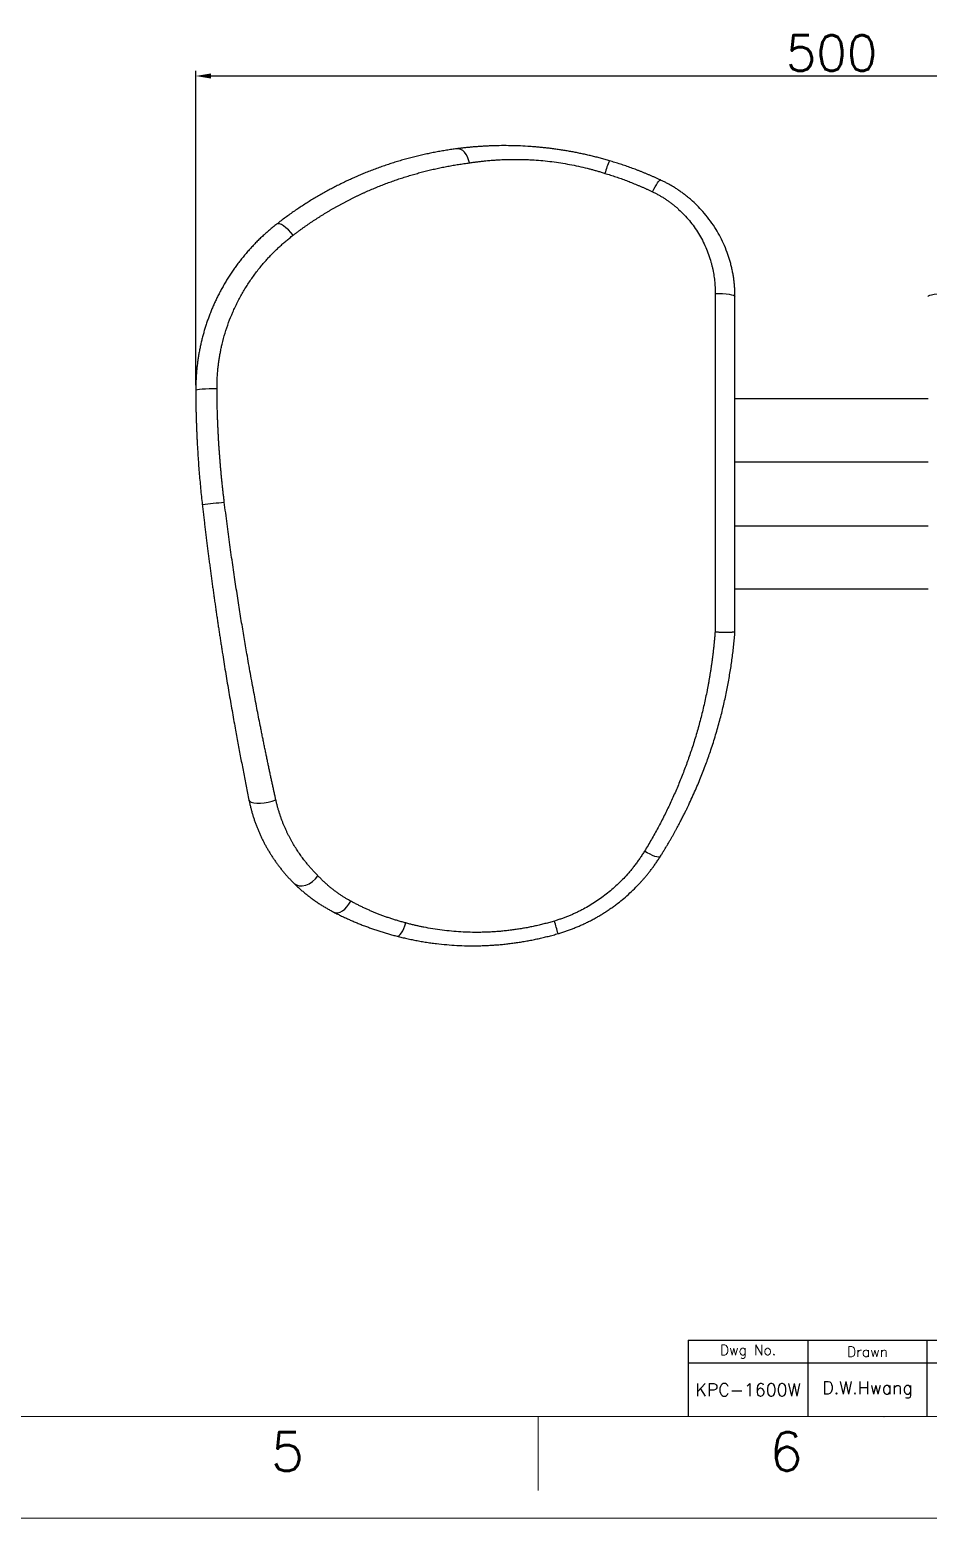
# Model space of a CAD drawing. Header units: inches. Extents: x 63 to 903, y 39 to 633.
# Drawn here: x 483.1 to 659.8, y 39 to 331.7 of the extents above; entities that cross this region are included whole.
import ezdxf

# ---------------------------------------------------------------- set-up
doc = ezdxf.new("R2010")
doc.units = ezdxf.units.IN
doc.header["$MEASUREMENT"] = 0
doc.layers.get('0').update_dxf_attribs({"lineweight": 13})
doc.layers.get('Defpoints').update_dxf_attribs({"color": 3})
doc.layers.add('FORM', color=7, linetype='Continuous')
doc.layers.add('TEXT', color=2, linetype='Continuous')
doc.layers.add('윤곽선', color=7, linetype='Continuous', lineweight=9)
doc.styles.get("Standard").update_dxf_attribs({"font": 'romans.shx', "bigfont": 'ghs.shx'})
doc.dimstyles.new('2-1사본 Standard', dxfattribs={"dimtxt": 2.5, "dimasz": 3, "dimexe": 1, "dimexo": 1, "dimgap": 1, "dimtad": 1, "dimdec": 1, "dimlfac": 2, "dimdsep": 46, "dimtxsty": 'Standard', "dimcen": 0.09, "dimclrd": 1, "dimclre": 1, "dimclrt": 2, "dimadec": 0, "dimazin": 0, "dimtfac": 1, "dimtdec": 1, "dimtmove": 0, "dimatfit": 3, "dimfxl": 0, "dimtolj": 1, "dimtzin": 0, "dimarcsym": 0})

# ---------------------------------------------------------------- blocks, each defined once
blk = doc.blocks.new('*D16')
at = {"layer": 'Defpoints', "color": 0}
for p in [(765.85, 322.64), (515.76, 260.81), (765.85, 260.81)]:
    blk.add_point(p, dxfattribs=at)
at = {"layer": '윤곽선', "color": 1, "lineweight": -2}
for p, q in [((515.76, 261.81), (515.76, 323.64)), ((518.76, 322.64), (762.85, 322.64)), ((765.85, 261.81), (765.85, 323.64))]:
    blk.add_line(p, q, dxfattribs=at)
at = {"layer": '윤곽선', "color": 1}
for points in [[(518.76, 323.14), (518.76, 322.14), (515.76, 322.64)], [(762.85, 323.14), (762.85, 322.14), (765.85, 322.64)]]:
    blk.add_solid(points, dxfattribs=at)
at = {"layer": '윤곽선', "color": 2, "insert": (640.8, 327.14), "char_height": 7, "attachment_point": 5}
blk.add_mtext('\\A1;500', dxfattribs=at)

msp = doc.modelspace()

# ---------------------------------------------------------------- linework, layer by layer
at = {"color": 7, "linetype": 'Continuous', "lineweight": 25}
for p, q in [((621.804, 259.185), (659.804, 259.185)), ((659.804, 246.685), (621.804, 246.685)), ((621.804, 234.185), (659.804, 234.185)), ((659.804, 221.685), (621.804, 221.685))]:
    msp.add_line(p, q, dxfattribs=at)
at = {"linetype": 'Continuous'}
msp.add_line((883.121, 59.006), (83.122, 59.006), dxfattribs=at)
at = {"color": 7, "linetype": 'Continuous'}
for p, q in [((583.122, 59.006), (583.122, 44.47)), ((63.122, 39.006), (903.121, 39.006))]:
    msp.add_line(p, q, dxfattribs=at)
at = {"color": 7, "linetype": 'Continuous', "lineweight": 25, "flags": 128}
for points in [[(569.567, 305.547), (569.408, 306.151), (569.19, 306.712), (568.919, 307.213), (568.604, 307.637), (568.255, 307.969), (567.884, 308.201), (567.503, 308.322), (567.124, 308.331)], [(605.575, 299.876), (605.836, 300.381), (606.091, 300.846), (606.336, 301.259), (606.561, 301.607), (606.762, 301.88), (606.932, 302.071), (607.066, 302.174), (607.16, 302.185)], [(534.891, 291.304), (534.445, 291.859), (533.972, 292.367), (533.493, 292.807), (533.027, 293.161), (532.594, 293.415), (532.212, 293.557), (531.895, 293.582), (531.659, 293.489)], [(617.92, 279.89), (618.654, 279.89), (619.373, 279.863), (620.044, 279.809), (620.639, 279.732), (621.132, 279.633), (621.5, 279.518), (621.727, 279.391), (621.804, 279.259)], [(659.804, 279.259), (659.881, 279.391), (660.109, 279.518), (660.477, 279.633), (660.969, 279.732), (661.564, 279.809), (662.235, 279.863), (662.954, 279.89), (663.688, 279.89)], [(519.942, 261.111), (519.173, 261.115), (518.408, 261.104), (517.685, 261.08), (517.039, 261.043), (516.5, 260.995), (516.096, 260.938), (515.845, 260.876), (515.76, 260.81)], [(526.228, 180.23), (526.371, 179.991), (526.688, 179.802), (527.162, 179.672), (527.769, 179.609), (528.475, 179.616), (529.244, 179.692), (530.035, 179.833), (530.806, 180.032), (531.516, 180.279)], [(607.069, 169.073), (606.951, 168.998), (606.736, 168.989), (606.431, 169.047), (606.048, 169.17), (605.598, 169.354), (605.097, 169.591), (604.563, 169.875), (604.014, 170.195)], [(535.102, 163.849), (535.545, 163.539), (536.092, 163.374), (536.715, 163.363), (537.382, 163.505), (538.058, 163.794), (538.707, 164.214), (539.298, 164.745), (539.799, 165.358)], [(542.945, 158.178), (543.307, 158.066), (543.717, 158.076), (544.157, 158.207), (544.612, 158.454), (545.064, 158.808), (545.497, 159.256), (545.893, 159.781), (546.239, 160.363)], [(555.353, 153.468), (555.546, 153.474), (555.76, 153.586), (555.988, 153.8), (556.224, 154.109), (556.46, 154.504), (556.688, 154.971), (556.902, 155.498), (557.095, 156.067)]]:
    msp.add_lwpolyline(points, dxfattribs=at)
at = {"color": 7, "linetype": 'Continuous', "lineweight": 25}
for centre, radius, start, end in [((606.753, 300.959), 10.822, 152.48845, 166.45188), ((502.67, 392.757), 155.038, 275.32075, 276.93003), ((457.775, 118.407), 134.045, 15.38779, 16.49119)]:
    msp.add_arc(centre, radius, start, end, dxfattribs=at)
for points, knots in [([(567.124, 308.331), (566.952, 308.308), (566.609, 308.263), (566.094, 308.19), (565.578, 308.114), (565.062, 308.033), (564.545, 307.949), (564.028, 307.861), (563.51, 307.769), (562.992, 307.673), (562.473, 307.573), (561.955, 307.469), (561.436, 307.361), (560.916, 307.249), (560.397, 307.133), (559.877, 307.013), (559.357, 306.889), (558.837, 306.761), (558.317, 306.629), (557.797, 306.493), (557.276, 306.352), (556.756, 306.208), (556.236, 306.059), (555.716, 305.906), (555.196, 305.749), (554.676, 305.588), (554.156, 305.422), (553.637, 305.253), (553.118, 305.079), (552.599, 304.901), (552.08, 304.718), (551.562, 304.532), (551.044, 304.341), (550.527, 304.145), (550.01, 303.946), (549.494, 303.742), (548.836, 303.476), (548.038, 303.144), (547.1, 302.737), (546.164, 302.316), (545.23, 301.88), (544.298, 301.429), (543.369, 300.963), (542.443, 300.481), (541.52, 299.984), (540.6, 299.472), (539.684, 298.944), (538.772, 298.401), (537.864, 297.842), (536.961, 297.267), (536.063, 296.677), (535.17, 296.071), (534.283, 295.45), (533.402, 294.813), (532.526, 294.161), (531.948, 293.713), (531.659, 293.489)], [0, 0, 0, 0, 0.0144472, 0.02888537, 0.04331473, 0.05773551, 0.07214791, 0.08655217, 0.10094849, 0.11533711, 0.12971824, 0.1440921, 0.15845892, 0.17281892, 0.18717232, 0.20151934, 0.2158602, 0.23019514, 0.24452437, 0.25884811, 0.2731666, 0.28748005, 0.30178869, 0.31609275, 0.33039244, 0.344688, 0.35897965, 0.37326762, 0.38755212, 0.4018334, 0.41611167, 0.43038716, 0.44466009, 0.4589307, 0.4731992, 0.48746584, 0.50173082, 0.52775647, 0.55379618, 0.57985139, 0.60592352, 0.63201402, 0.65812429, 0.68425578, 0.71040988, 0.73658803, 0.76279163, 0.78902209, 0.81528081, 0.84156918, 0.86788862, 0.89424049, 0.92062619, 0.94704709, 0.97350457, 1, 1, 1, 1]), ([(597.154, 305.958), (597.004, 306.002), (596.704, 306.09), (596.252, 306.218), (595.801, 306.343), (595.35, 306.466), (594.899, 306.585), (594.448, 306.701), (593.997, 306.814), (593.547, 306.923), (593.096, 307.03), (592.646, 307.134), (592.196, 307.234), (591.746, 307.332), (591.296, 307.427), (590.847, 307.518), (590.398, 307.607), (589.95, 307.692), (589.501, 307.775), (589.053, 307.854), (588.606, 307.931), (588.159, 308.005), (587.712, 308.076), (587.266, 308.144), (586.82, 308.209), (586.374, 308.271), (585.93, 308.33), (585.485, 308.387), (585.042, 308.44), (584.598, 308.491), (584.156, 308.539), (583.714, 308.584), (583.272, 308.627), (582.832, 308.666), (582.391, 308.703), (581.952, 308.737), (581.025, 308.804), (579.615, 308.882), (577.737, 308.937), (575.875, 308.945), (574.382, 308.912), (573.247, 308.867), (572.461, 308.828), (571.68, 308.78), (570.905, 308.724), (570.136, 308.66), (569.373, 308.589), (568.616, 308.511), (567.865, 308.425), (567.371, 308.362), (567.124, 308.331)], [0, 0, 0, 0, 0.0145922, 0.0291509, 0.0436775, 0.0581732, 0.0726393, 0.0870773, 0.1014883, 0.1158738, 0.130235, 0.1445734, 0.1588903, 0.173187, 0.1874649, 0.2017254, 0.2159698, 0.2301996, 0.2444162, 0.2586208, 0.272815, 0.2870001, 0.3011775, 0.3153486, 0.3295149, 0.3436776, 0.3578383, 0.3719984, 0.3861592, 0.4003221, 0.4144886, 0.4286601, 0.4428379, 0.4570236, 0.4712184, 0.4854237, 0.4996411, 0.5613212, 0.6233981, 0.6859835, 0.7491864, 0.7767364, 0.8043467, 0.8320256, 0.8597814, 0.8876225, 0.9155568, 0.9435925, 0.9717376, 1, 1, 1, 1]), ([(534.891, 291.304), (535.043, 291.42), (535.346, 291.652), (535.804, 291.995), (536.264, 292.334), (536.726, 292.669), (537.19, 293), (537.656, 293.326), (538.124, 293.649), (538.594, 293.967), (539.066, 294.281), (539.54, 294.591), (540.016, 294.896), (540.494, 295.198), (540.973, 295.495), (541.454, 295.788), (541.937, 296.077), (542.422, 296.362), (542.908, 296.643), (543.396, 296.919), (543.885, 297.192), (544.376, 297.46), (544.868, 297.724), (545.362, 297.984), (545.857, 298.239), (546.354, 298.491), (546.852, 298.738), (547.351, 298.981), (547.852, 299.22), (548.353, 299.455), (548.857, 299.686), (549.361, 299.913), (549.866, 300.135), (550.373, 300.354), (550.881, 300.568), (551.39, 300.778), (552.067, 301.052), (552.913, 301.382), (553.93, 301.762), (554.952, 302.126), (555.978, 302.473), (557.008, 302.805), (558.041, 303.121), (559.078, 303.421), (560.118, 303.706), (561.16, 303.974), (562.206, 304.227), (563.253, 304.463), (564.303, 304.684), (565.354, 304.889), (566.407, 305.078), (567.46, 305.251), (568.515, 305.41), (569.216, 305.501), (569.567, 305.547)], [0, 0, 0, 0, 0.0141281, 0.0282548, 0.0423811, 0.0565081, 0.0706368, 0.0847682, 0.0989032, 0.113043, 0.1271883, 0.1413401, 0.1554987, 0.1696643, 0.1838372, 0.1980179, 0.2122066, 0.2264037, 0.2406096, 0.2548246, 0.2690491, 0.2832834, 0.297528, 0.3117833, 0.3260496, 0.3403272, 0.3546166, 0.3689185, 0.3832337, 0.3975628, 0.4119065, 0.4262654, 0.4406401, 0.4550313, 0.4694396, 0.4838655, 0.4983097, 0.5269454, 0.5556748, 0.584502, 0.6134307, 0.6424643, 0.6716061, 0.7008592, 0.7302262, 0.7597098, 0.7893121, 0.8190353, 0.8488811, 0.8788512, 0.9089471, 0.9391698, 0.9695205, 1, 1, 1, 1]), ([(569.567, 305.547), (569.69, 305.567), (569.935, 305.605), (570.306, 305.66), (570.676, 305.712), (571.047, 305.762), (571.418, 305.809), (571.789, 305.854), (572.16, 305.897), (572.597, 305.943), (573.082, 305.993), (573.597, 306.038), (574.171, 306.085), (574.847, 306.13), (575.745, 306.184), (576.766, 306.224), (577.884, 306.248), (578.996, 306.25), (580.099, 306.231), (581.192, 306.192), (583.079, 306.088), (585.766, 305.834), (588.706, 305.375), (591.027, 304.903), (592.414, 304.575), (593.438, 304.31), (594.121, 304.126), (594.815, 303.928), (595.521, 303.717), (595.993, 303.569), (596.232, 303.494)], [0, 0, 0, 0, 0.0161015, 0.0320933, 0.0479752, 0.0637472, 0.0794092, 0.0949613, 0.1104034, 0.1257355, 0.1491776, 0.1700751, 0.1884323, 0.2185525, 0.2510081, 0.2946689, 0.3374902, 0.3794786, 0.4206421, 0.4609895, 0.5005314, 0.6276553, 0.7506846, 0.8134617, 0.8748818, 0.8989168, 0.9234338, 0.9484494, 0.9739714, 1, 1, 1, 1]), ([(607.16, 302.185), (606.985, 302.266), (606.635, 302.427), (606.109, 302.663), (605.583, 302.895), (605.056, 303.121), (604.529, 303.343), (604.002, 303.56), (603.474, 303.772), (602.947, 303.98), (602.42, 304.183), (601.892, 304.381), (601.365, 304.575), (600.838, 304.763), (600.311, 304.948), (599.784, 305.127), (599.258, 305.303), (598.732, 305.473), (598.206, 305.639), (597.68, 305.801), (597.329, 305.905), (597.154, 305.958)], [0, 0, 0, 0, 0.0542528, 0.1083207, 0.1622044, 0.2159049, 0.2694229, 0.3227592, 0.3759148, 0.4288904, 0.481687, 0.5343053, 0.5867464, 0.639011, 0.6911001, 0.7430145, 0.7947553, 0.8463233, 0.8977194, 0.9489447, 1, 1, 1, 1]), ([(596.232, 303.494), (596.409, 303.44), (596.763, 303.332), (597.293, 303.164), (597.821, 302.992), (598.348, 302.815), (598.873, 302.635), (599.397, 302.449), (599.92, 302.259), (600.442, 302.065), (600.962, 301.866), (601.48, 301.663), (601.997, 301.456), (602.513, 301.243), (603.027, 301.027), (603.54, 300.806), (604.051, 300.58), (604.561, 300.35), (605.069, 300.116), (605.407, 299.956), (605.575, 299.876)], [0, 0, 0, 0, 0.0551964, 0.1104111, 0.1656486, 0.2209136, 0.2762108, 0.3315448, 0.3869202, 0.4423415, 0.4978134, 0.5533403, 0.6089269, 0.6645775, 0.7202959, 0.7760822, 0.8319408, 0.8878767, 0.9438948, 1, 1, 1, 1]), ([(621.804, 279.259), (621.804, 279.38), (621.803, 279.624), (621.794, 279.991), (621.781, 280.363), (621.762, 280.739), (621.737, 281.119), (621.705, 281.503), (621.668, 281.891), (621.624, 282.282), (621.573, 282.677), (621.515, 283.075), (621.451, 283.477), (621.379, 283.882), (621.299, 284.29), (621.212, 284.7), (621.118, 285.114), (621.015, 285.53), (620.904, 285.948), (620.675, 286.755), (620.257, 288.026), (619.579, 289.682), (618.76, 291.327), (617.812, 292.934), (616.731, 294.488), (615.548, 295.935), (614.372, 297.183), (613.383, 298.104), (612.595, 298.772), (611.999, 299.248), (611.399, 299.698), (610.795, 300.124), (610.189, 300.525), (609.582, 300.903), (608.976, 301.257), (608.37, 301.588), (607.767, 301.899), (607.361, 302.09), (607.16, 302.185)], [0, 0, 0, 0, 0.0126008, 0.0253571, 0.0382689, 0.0513365, 0.0645597, 0.0779387, 0.0914737, 0.1051645, 0.1190113, 0.1330142, 0.1471731, 0.1614882, 0.1759596, 0.1905872, 0.2053711, 0.2203114, 0.235408, 0.2506612, 0.3080618, 0.3755345, 0.4380568, 0.5005913, 0.5711837, 0.6363591, 0.6961192, 0.7504667, 0.7773999, 0.803891, 0.8299406, 0.8555497, 0.8807189, 0.9054492, 0.9297414, 0.9535966, 0.9770158, 1, 1, 1, 1]), ([(605.575, 299.876), (605.674, 299.829), (605.871, 299.734), (606.163, 299.586), (606.453, 299.434), (606.74, 299.277), (607.024, 299.117), (607.306, 298.952), (607.585, 298.782), (607.861, 298.609), (608.135, 298.431), (608.405, 298.249), (608.674, 298.062), (608.939, 297.871), (609.202, 297.676), (609.462, 297.477), (609.719, 297.273), (609.974, 297.065), (610.226, 296.852), (610.475, 296.636), (611.022, 296.145), (611.836, 295.35), (612.858, 294.197), (613.798, 292.971), (614.649, 291.681), (615.408, 290.337), (616.07, 288.948), (616.635, 287.513), (617.009, 286.332), (617.247, 285.431), (617.39, 284.825), (617.516, 284.216), (617.625, 283.606), (617.717, 282.992), (617.792, 282.376), (617.851, 281.758), (617.892, 281.137), (617.917, 280.514), (617.919, 280.098), (617.921, 279.889)], [0, 0, 0, 0, 0.0130763, 0.0261405, 0.039196, 0.0522461, 0.0652938, 0.0783426, 0.0913956, 0.1044561, 0.1175273, 0.1306123, 0.1437144, 0.1568367, 0.1699824, 0.1831545, 0.1963563, 0.2095906, 0.2228607, 0.2361694, 0.2495198, 0.3117473, 0.3739416, 0.4363955, 0.4993971, 0.5619153, 0.6242319, 0.6866187, 0.7493481, 0.7745934, 0.7997508, 0.824838, 0.8498729, 0.8748736, 0.8998581, 0.9248447, 0.9498517, 0.9748974, 1, 1, 1, 1]), ([(531.659, 293.489), (531.538, 293.395), (531.298, 293.206), (530.941, 292.916), (530.586, 292.623), (530.235, 292.326), (529.886, 292.024), (529.541, 291.719), (529.2, 291.41), (528.861, 291.096), (528.526, 290.779), (528.194, 290.458), (527.865, 290.133), (527.54, 289.804), (527.219, 289.471), (526.901, 289.134), (526.586, 288.794), (526.276, 288.45), (525.969, 288.102), (525.665, 287.751), (525.366, 287.396), (525.07, 287.038), (524.778, 286.676), (524.49, 286.31), (524.206, 285.942), (523.927, 285.569), (523.651, 285.194), (523.379, 284.815), (523.111, 284.433), (522.848, 284.047), (522.588, 283.659), (522.333, 283.267), (522.083, 282.872), (521.836, 282.474), (521.594, 282.073), (521.357, 281.67), (521.123, 281.263), (520.895, 280.853), (520.671, 280.441), (520.451, 280.026), (520.236, 279.608), (519.967, 279.071), (519.651, 278.411), (519.293, 277.626), (518.952, 276.833), (518.628, 276.033), (518.32, 275.226), (518.03, 274.413), (517.756, 273.593), (517.499, 272.768), (517.259, 271.937), (517.037, 271.101), (516.832, 270.261), (516.645, 269.416), (516.476, 268.567), (516.324, 267.715), (516.19, 266.859), (516.074, 266.001), (515.976, 265.14), (515.896, 264.276), (515.834, 263.411), (515.79, 262.545), (515.763, 261.678), (515.761, 261.099), (515.76, 260.81)], [0, 0, 0, 0, 0.0125812, 0.0251572, 0.0377281, 0.0502941, 0.0628553, 0.0754117, 0.0879636, 0.100511, 0.1130541, 0.1255929, 0.1381276, 0.1506583, 0.1631852, 0.1757082, 0.1882276, 0.2007435, 0.213256, 0.2257652, 0.2382713, 0.2507743, 0.2632743, 0.2757716, 0.2882661, 0.3007581, 0.3132476, 0.3257348, 0.3382198, 0.3507027, 0.3631836, 0.3756627, 0.38814, 0.4006157, 0.4130899, 0.4255627, 0.4380343, 0.4505047, 0.4629742, 0.4754427, 0.4879104, 0.5003775, 0.5232273, 0.5460591, 0.5688738, 0.5916718, 0.6144541, 0.6372211, 0.6599737, 0.6827125, 0.7054382, 0.7281516, 0.7508532, 0.7735439, 0.7962242, 0.818895, 0.8415569, 0.8642105, 0.8868567, 0.9094961, 0.9321295, 0.9547574, 0.9773807, 1, 1, 1, 1]), ([(519.942, 261.111), (519.941, 261.252), (519.941, 261.535), (519.946, 261.96), (519.955, 262.383), (519.97, 262.806), (519.989, 263.229), (520.013, 263.651), (520.042, 264.072), (520.076, 264.493), (520.114, 264.914), (520.158, 265.333), (520.206, 265.753), (520.259, 266.171), (520.317, 266.589), (520.38, 267.007), (520.447, 267.424), (520.519, 267.84), (520.597, 268.256), (520.678, 268.671), (520.765, 269.086), (520.857, 269.5), (521.088, 270.496), (521.51, 272.058), (522.211, 274.152), (523.033, 276.195), (523.967, 278.177), (525.007, 280.093), (526.149, 281.938), (527.393, 283.716), (528.464, 285.075), (529.303, 286.059), (529.871, 286.697), (530.452, 287.321), (531.047, 287.931), (531.654, 288.528), (532.275, 289.111), (532.909, 289.68), (533.557, 290.236), (534.217, 290.779), (534.666, 291.129), (534.891, 291.304)], [0, 0, 0, 0, 0.011887, 0.0237621, 0.035627, 0.0474832, 0.0593327, 0.0711771, 0.0830181, 0.0948574, 0.1066968, 0.118538, 0.1303828, 0.1422327, 0.1540895, 0.165955, 0.1778307, 0.1897183, 0.2016196, 0.2135361, 0.2254694, 0.2374212, 0.249393, 0.3119959, 0.3744186, 0.4368778, 0.4995836, 0.5617239, 0.623944, 0.686453, 0.7494832, 0.774367, 0.7992508, 0.8241488, 0.8490752, 0.8740442, 0.8990706, 0.9241689, 0.9493493, 0.9746221, 1, 1, 1, 1]), ([(617.921, 279.889), (617.92, 279.514), (617.919, 278.763), (617.917, 277.635), (617.915, 276.506), (617.914, 275.376), (617.912, 274.246), (617.91, 273.114), (617.909, 271.98), (617.907, 270.846), (617.906, 269.711), (617.904, 268.575), (617.903, 267.438), (617.901, 266.3), (617.9, 265.161), (617.899, 264.021), (617.897, 262.88), (617.896, 261.738), (617.895, 260.596), (617.894, 259.452), (617.893, 258.308), (617.892, 257.163), (617.891, 256.017), (617.89, 254.871), (617.889, 253.723), (617.888, 252.575), (617.887, 251.427), (617.886, 250.277), (617.885, 249.127), (617.885, 247.976), (617.884, 246.825), (617.883, 245.673), (617.883, 244.52), (617.882, 243.367), (617.882, 242.214), (617.881, 241.059), (617.881, 239.905), (617.88, 238.75), (617.88, 237.594), (617.88, 236.438), (617.88, 235.281), (617.879, 234.124), (617.879, 232.967), (617.879, 231.809), (617.879, 230.651), (617.879, 229.493), (617.879, 228.335), (617.879, 227.176), (617.879, 226.017), (617.88, 224.857), (617.88, 223.698), (617.88, 222.538), (617.881, 221.378), (617.881, 220.218), (617.881, 219.058), (617.882, 217.897), (617.882, 216.737), (617.883, 215.576), (617.883, 214.416), (617.884, 213.642), (617.884, 213.256)], [0, 0, 0, 0, 0.0171094, 0.0342234, 0.0513419, 0.0684651, 0.0855929, 0.1027253, 0.1198623, 0.1370039, 0.1541501, 0.1713009, 0.1884564, 0.2056164, 0.2227811, 0.2399504, 0.2571243, 0.2743028, 0.2914859, 0.3086737, 0.3258661, 0.3430631, 0.3602647, 0.3774709, 0.3946818, 0.4118973, 0.4291175, 0.4463423, 0.4635717, 0.4808057, 0.4980444, 0.5152878, 0.5325358, 0.5497884, 0.5670457, 0.5843077, 0.6015744, 0.6188457, 0.6361217, 0.6534024, 0.6706877, 0.6879778, 0.7052726, 0.7225721, 0.7398763, 0.7571853, 0.774499, 0.7918173, 0.8091403, 0.8264679, 0.8438001, 0.861137, 0.8784786, 0.8958248, 0.9131757, 0.9305312, 0.9478914, 0.9652563, 0.9826258, 1, 1, 1, 1]), ([(621.804, 213.335), (621.804, 224.365), (621.804, 235.436), (621.804, 257.451), (621.804, 268.39), (621.804, 279.259)], [0, 0, 0, 0, 0.5, 0.5, 1, 1, 1, 1]), ([(515.76, 260.81), (515.761, 260.517), (515.763, 259.932), (515.77, 259.055), (515.781, 258.181), (515.796, 257.309), (515.814, 256.441), (515.837, 255.575), (515.862, 254.712), (515.892, 253.851), (515.925, 252.994), (515.961, 252.139), (516.001, 251.287), (516.044, 250.438), (516.105, 249.331), (516.189, 247.968), (516.301, 246.351), (516.426, 244.742), (516.563, 243.141), (516.712, 241.548), (516.871, 239.964), (516.988, 238.912), (517.046, 238.387)], [0, 0, 0, 0, 0.0392249, 0.0783209, 0.1172886, 0.1561283, 0.1948405, 0.2334255, 0.2718837, 0.3102157, 0.3484217, 0.3865023, 0.4244579, 0.4622889, 0.4999957, 0.5724238, 0.6445133, 0.7162676, 0.7876901, 0.858784, 0.9295528, 1, 1, 1, 1]), ([(521.376, 238.851), (521.343, 239.123), (521.276, 239.666), (521.181, 240.484), (521.088, 241.305), (520.998, 242.129), (520.912, 242.957), (520.829, 243.787), (520.75, 244.622), (520.673, 245.459), (520.601, 246.3), (520.532, 247.145), (520.466, 247.993), (520.404, 248.844), (520.346, 249.698), (520.291, 250.556), (520.241, 251.417), (520.194, 252.282), (520.15, 253.15), (520.111, 254.021), (520.076, 254.896), (520.045, 255.774), (520.017, 256.655), (519.994, 257.54), (519.974, 258.428), (519.959, 259.319), (519.948, 260.214), (519.944, 260.811), (519.942, 261.111)], [0, 0, 0, 0, 0.0367045, 0.0735415, 0.1105119, 0.1476165, 0.1848563, 0.2222322, 0.2597451, 0.2973962, 0.3351863, 0.3731166, 0.4111881, 0.449402, 0.4877593, 0.5262612, 0.5649089, 0.6037035, 0.6426462, 0.6817383, 0.720981, 0.7603755, 0.799923, 0.8396248, 0.8794821, 0.9194962, 0.9596685, 1, 1, 1, 1]), ([(517.046, 238.387), (517.087, 238.027), (517.169, 237.309), (517.293, 236.234), (517.419, 235.164), (517.546, 234.098), (517.674, 233.036), (517.803, 231.978), (517.933, 230.925), (518.065, 229.875), (518.198, 228.83), (518.331, 227.79), (518.466, 226.753), (518.602, 225.721), (518.739, 224.693), (518.877, 223.669), (519.017, 222.649), (519.157, 221.634), (519.298, 220.623), (519.44, 219.616), (519.583, 218.614), (519.727, 217.615), (519.871, 216.621), (520.017, 215.631), (520.164, 214.646), (520.311, 213.665), (520.46, 212.687), (520.609, 211.715), (520.759, 210.746), (520.909, 209.782), (521.208, 207.889), (521.658, 205.097), (522.269, 201.442), (522.885, 197.877), (523.39, 195.044), (523.778, 192.913), (524.046, 191.454), (524.316, 190.008), (524.587, 188.574), (524.859, 187.153), (525.131, 185.743), (525.404, 184.347), (525.678, 182.963), (525.952, 181.59), (526.136, 180.683), (526.228, 180.23)], [0, 0, 0, 0, 0.0181517, 0.0362363, 0.0542541, 0.0722054, 0.0900905, 0.1079097, 0.1256635, 0.143352, 0.1609758, 0.178535, 0.1960301, 0.2134613, 0.2308291, 0.2481338, 0.2653758, 0.2825554, 0.299673, 0.316729, 0.3337237, 0.3506576, 0.3675309, 0.3843442, 0.4010978, 0.4177921, 0.4344274, 0.4510043, 0.4675231, 0.4839842, 0.500388, 0.564529, 0.6273866, 0.6889889, 0.7493653, 0.7750476, 0.8005852, 0.8259806, 0.8512366, 0.8763558, 0.9013411, 0.9261953, 0.9509212, 0.9755218, 1, 1, 1, 1]), ([(531.516, 180.279), (531.462, 180.525), (531.352, 181.022), (531.187, 181.774), (531.02, 182.538), (530.851, 183.314), (530.681, 184.102), (530.509, 184.902), (530.336, 185.714), (530.161, 186.539), (529.984, 187.375), (529.806, 188.223), (529.627, 189.084), (529.446, 189.957), (529.264, 190.841), (529.081, 191.738), (528.897, 192.647), (528.713, 193.567), (528.367, 195.301), (527.858, 197.907), (527.186, 201.449), (526.501, 205.172), (525.956, 208.243), (525.547, 210.609), (525.273, 212.219), (524.997, 213.869), (524.719, 215.558), (524.44, 217.286), (524.16, 219.054), (523.878, 220.86), (523.596, 222.705), (523.314, 224.59), (523.033, 226.513), (522.752, 228.475), (522.472, 230.475), (522.193, 232.515), (521.917, 234.593), (521.643, 236.709), (521.466, 238.133), (521.376, 238.851)], [0, 0, 0, 0, 0.01329002, 0.02676308, 0.04041906, 0.05425778, 0.06827897, 0.08248237, 0.09686772, 0.11143472, 0.12618312, 0.14111262, 0.15622296, 0.17151371, 0.18698407, 0.20263393, 0.21846321, 0.23447183, 0.25065971, 0.3087123, 0.36955726, 0.43318088, 0.499576, 0.52621509, 0.55347377, 0.58135181, 0.60984894, 0.63896485, 0.66869925, 0.69905183, 0.73002227, 0.76161029, 0.79381561, 0.82663799, 0.86007722, 0.89413312, 0.92880556, 0.96409443, 1, 1, 1, 1]), ([(617.884, 213.256), (617.866, 213.03), (617.83, 212.578), (617.771, 211.901), (617.707, 211.224), (617.638, 210.547), (617.564, 209.871), (617.486, 209.196), (617.403, 208.52), (617.315, 207.845), (617.222, 207.171), (617.125, 206.497), (617.023, 205.823), (616.916, 205.15), (616.805, 204.477), (616.689, 203.805), (616.568, 203.133), (616.442, 202.461), (616.172, 201.074), (615.726, 198.98), (615.048, 196.197), (614.29, 193.441), (613.6, 191.196), (613.02, 189.447), (612.583, 188.183), (612.129, 186.928), (611.658, 185.68), (611.17, 184.441), (610.666, 183.209), (610.145, 181.986), (609.607, 180.771), (609.053, 179.563), (608.482, 178.364), (607.894, 177.172), (607.29, 175.989), (606.669, 174.814), (606.031, 173.647), (605.376, 172.488), (604.705, 171.336), (604.244, 170.576), (604.014, 170.196)], [0, 0, 0, 0, 0.0147382, 0.0294807, 0.0442281, 0.0589814, 0.0737411, 0.088508, 0.1032829, 0.1180665, 0.1328594, 0.1476625, 0.1624765, 0.1773019, 0.1921397, 0.2069903, 0.2218547, 0.2367333, 0.251627, 0.314237, 0.376762, 0.439251, 0.5017521, 0.531116, 0.5604506, 0.5897605, 0.6190502, 0.6483243, 0.6775873, 0.7068435, 0.7360975, 0.7653536, 0.7946162, 0.8238896, 0.8531783, 0.8824864, 0.9118184, 0.9411784, 0.9705709, 1, 1, 1, 1]), ([(607.069, 169.073), (607.198, 169.279), (607.454, 169.685), (607.827, 170.29), (608.185, 170.88), (608.529, 171.455), (608.858, 172.015), (609.174, 172.56), (609.476, 173.089), (609.765, 173.602), (610.042, 174.1), (610.305, 174.582), (610.557, 175.047), (610.796, 175.496), (611.024, 175.928), (611.24, 176.343), (611.445, 176.742), (611.639, 177.123), (611.823, 177.487), (611.996, 177.834), (612.158, 178.164), (612.311, 178.476), (612.453, 178.77), (612.586, 179.047), (613.126, 180.179), (614.018, 182.138), (615.174, 184.908), (616.185, 187.551), (617.129, 190.243), (618.009, 193.014), (618.826, 195.895), (619.536, 198.724), (620.045, 201.04), (620.403, 202.853), (620.645, 204.179), (620.868, 205.5), (621.071, 206.817), (621.255, 208.13), (621.421, 209.438), (621.567, 210.742), (621.697, 212.039), (621.768, 212.904), (621.804, 213.335)], [0, 0, 0, 0, 0.01560523, 0.03077927, 0.04552212, 0.05983378, 0.07371424, 0.08716351, 0.10018159, 0.11276848, 0.12492418, 0.13664868, 0.14794199, 0.15880412, 0.16923505, 0.1792348, 0.18880335, 0.19794072, 0.2066469, 0.21492189, 0.2227657, 0.23017832, 0.23715977, 0.24371003, 0.24982911, 0.31746929, 0.38140174, 0.44162849, 0.49815199, 0.56332479, 0.62678061, 0.68852535, 0.74856538, 0.77717077, 0.8056071, 0.83387522, 0.86197597, 0.88991021, 0.91767883, 0.94528272, 0.9727228, 1, 1, 1, 1]), ([(621.804, 213.335), (621.803, 213.332), (621.802, 213.326), (621.793, 213.317), (621.779, 213.308), (621.759, 213.3), (621.733, 213.291), (621.702, 213.283), (621.664, 213.275), (621.62, 213.268), (621.569, 213.26), (621.512, 213.253), (621.449, 213.246), (621.38, 213.24), (621.305, 213.234), (621.223, 213.228), (621.136, 213.223), (621.043, 213.218), (620.944, 213.214), (620.841, 213.21), (620.732, 213.207), (620.653, 213.205), (620.604, 213.204), (620.581, 213.204), (620.545, 213.204), (620.496, 213.203), (620.432, 213.203), (620.354, 213.202), (620.26, 213.202), (620.151, 213.202), (620.024, 213.202), (619.881, 213.203), (619.72, 213.204), (619.541, 213.206), (619.345, 213.209), (619.132, 213.213), (618.904, 213.218), (618.663, 213.225), (618.41, 213.233), (618.149, 213.243), (617.973, 213.251), (617.884, 213.256)], [0, 0, 0, 0, 0.02276807, 0.04586651, 0.06928461, 0.09301033, 0.11703035, 0.14133003, 0.16589345, 0.19070344, 0.21574159, 0.24098837, 0.26642314, 0.29202427, 0.31776924, 0.34363471, 0.36959668, 0.39563062, 0.42171155, 0.44781427, 0.47391343, 0.49998371, 0.50225796, 0.50739187, 0.51538473, 0.52623436, 0.53993574, 0.55647912, 0.57584772, 0.59801497, 0.6229414, 0.65057137, 0.68082959, 0.71361793, 0.74881245, 0.78626127, 0.82578321, 0.86716794, 0.91017739, 0.95454892, 1, 1, 1, 1]), ([(526.228, 180.23), (526.252, 180.114), (526.3, 179.881), (526.376, 179.534), (526.457, 179.189), (526.54, 178.846), (526.628, 178.504), (526.719, 178.164), (526.813, 177.826), (526.911, 177.49), (527.012, 177.156), (527.117, 176.824), (527.225, 176.493), (527.337, 176.165), (527.451, 175.838), (527.569, 175.514), (527.69, 175.192), (527.815, 174.872), (527.942, 174.554), (528.073, 174.238), (528.206, 173.924), (528.343, 173.613), (528.482, 173.303), (528.624, 172.996), (528.77, 172.692), (528.918, 172.389), (529.069, 172.089), (529.223, 171.792), (529.379, 171.496), (529.538, 171.203), (529.756, 170.812), (530.037, 170.325), (530.388, 169.746), (530.752, 169.173), (531.129, 168.607), (531.519, 168.047), (531.923, 167.494), (532.339, 166.948), (532.768, 166.41), (533.21, 165.88), (533.665, 165.358), (534.132, 164.845), (534.611, 164.339), (534.938, 164.013), (535.102, 163.849)], [0, 0, 0, 0, 0.0171382, 0.0342772, 0.051418, 0.0685616, 0.085709, 0.102861, 0.1200188, 0.1371833, 0.1543555, 0.1715363, 0.1887267, 0.2059277, 0.2231402, 0.2403653, 0.2576039, 0.2748569, 0.2921254, 0.3094102, 0.3267124, 0.3440328, 0.3613725, 0.3787324, 0.3961134, 0.4135165, 0.4309425, 0.4483926, 0.4658675, 0.4833681, 0.5008955, 0.5366787, 0.5728717, 0.6094818, 0.6465165, 0.6839825, 0.7218866, 0.7602353, 0.7990349, 0.8382914, 0.8780106, 0.9181981, 0.9588595, 1, 1, 1, 1]), ([(539.799, 165.358), (539.715, 165.441), (539.547, 165.609), (539.298, 165.864), (539.052, 166.122), (538.809, 166.383), (538.57, 166.646), (538.333, 166.912), (538.1, 167.181), (537.869, 167.452), (537.642, 167.726), (537.419, 168.003), (537.062, 168.455), (536.58, 169.095), (535.985, 169.945), (535.412, 170.824), (534.947, 171.594), (534.58, 172.239), (534.302, 172.75), (534.031, 173.271), (533.768, 173.801), (533.514, 174.342), (533.268, 174.892), (533.031, 175.452), (532.803, 176.022), (532.586, 176.601), (532.378, 177.19), (532.182, 177.789), (531.997, 178.397), (531.824, 179.014), (531.662, 179.641), (531.565, 180.066), (531.516, 180.279)], [0, 0, 0, 0, 0.0234123, 0.046684, 0.0698161, 0.0928093, 0.1156639, 0.1383806, 0.1609593, 0.1834003, 0.2057035, 0.2278688, 0.249896, 0.3127395, 0.3752291, 0.4373875, 0.4992317, 0.5324054, 0.5655975, 0.5988078, 0.6320319, 0.6652716, 0.6985299, 0.7318118, 0.7651234, 0.7984729, 0.8318696, 0.8653245, 0.8988501, 0.93246, 0.9661707, 1, 1, 1, 1]), ([(604.014, 170.196), (603.942, 170.08), (603.8, 169.849), (603.581, 169.506), (603.358, 169.166), (603.131, 168.829), (602.9, 168.495), (602.665, 168.165), (602.426, 167.838), (602.183, 167.514), (601.937, 167.193), (601.686, 166.876), (601.431, 166.562), (601.172, 166.251), (600.909, 165.943), (600.104, 165.023), (598.683, 163.559), (596.87, 162.003), (595.34, 160.861), (594.152, 160.057), (592.932, 159.311), (591.883, 158.735), (591.024, 158.301), (590.368, 157.989), (589.706, 157.693), (589.038, 157.414), (588.364, 157.15), (587.684, 156.903), (586.998, 156.67), (586.537, 156.529), (586.306, 156.458)], [0, 0, 0, 0, 0.0179774, 0.0359242, 0.0538431, 0.0717367, 0.0896075, 0.1074582, 0.125291, 0.1431087, 0.1609138, 0.1787089, 0.1964967, 0.2142799, 0.232061, 0.2498427, 0.3754047, 0.5000508, 0.5627232, 0.6250349, 0.687126, 0.7491389, 0.7806832, 0.8121345, 0.8435124, 0.8748368, 0.9061276, 0.9374049, 0.968689, 1, 1, 1, 1]), ([(587.015, 153.976), (587.14, 154.013), (587.39, 154.087), (587.764, 154.203), (588.139, 154.324), (588.513, 154.449), (588.888, 154.579), (589.264, 154.714), (589.639, 154.853), (590.014, 154.998), (590.389, 155.147), (590.764, 155.301), (591.139, 155.461), (591.514, 155.625), (591.888, 155.794), (592.262, 155.968), (592.635, 156.148), (593.008, 156.332), (593.379, 156.522), (593.751, 156.716), (594.121, 156.916), (594.49, 157.121), (594.859, 157.332), (595.226, 157.547), (595.593, 157.768), (595.958, 157.995), (596.321, 158.226), (596.683, 158.463), (597.044, 158.705), (597.403, 158.953), (597.761, 159.206), (598.117, 159.464), (598.756, 159.941), (599.678, 160.669), (600.868, 161.696), (602.054, 162.816), (602.965, 163.76), (603.622, 164.487), (604.04, 164.967), (604.465, 165.472), (604.894, 166.004), (605.328, 166.562), (605.764, 167.148), (606.202, 167.763), (606.64, 168.405), (606.924, 168.848), (607.069, 169.073)], [0, 0, 0, 0, 0.0150951, 0.0302563, 0.0454839, 0.0607782, 0.0761395, 0.0915682, 0.1070644, 0.1226286, 0.1382609, 0.1539616, 0.1697311, 0.1855696, 0.2014773, 0.2174546, 0.2335016, 0.2496187, 0.2658061, 0.282064, 0.2983928, 0.3147925, 0.3312636, 0.3478062, 0.3644205, 0.3811069, 0.3978654, 0.4146964, 0.4316001, 0.4485766, 0.4656263, 0.4827492, 0.4999458, 0.5588434, 0.6201806, 0.6839634, 0.7501973, 0.7742147, 0.7991663, 0.8250524, 0.8518731, 0.8796285, 0.9083188, 0.9379441, 0.9685044, 1, 1, 1, 1]), ([(546.239, 160.363), (546.147, 160.413), (545.963, 160.514), (545.691, 160.669), (545.419, 160.827), (545.149, 160.989), (544.881, 161.155), (544.614, 161.325), (544.349, 161.498), (544.085, 161.675), (543.734, 161.917), (543.299, 162.23), (542.782, 162.622), (542.27, 163.033), (541.762, 163.462), (541.26, 163.909), (540.764, 164.374), (540.274, 164.858), (539.958, 165.19), (539.799, 165.358)], [0, 0, 0, 0, 0.0361394, 0.0725176, 0.109137, 0.1459989, 0.1831045, 0.2204543, 0.2580483, 0.2958863, 0.3339677, 0.4111816, 0.4901175, 0.5707667, 0.6531289, 0.7372195, 0.823053, 0.9106426, 1, 1, 1, 1]), ([(535.102, 163.849), (535.194, 163.759), (535.377, 163.58), (535.655, 163.316), (535.936, 163.055), (536.22, 162.798), (536.505, 162.545), (536.793, 162.297), (537.084, 162.052), (537.376, 161.811), (537.671, 161.575), (537.967, 161.342), (538.266, 161.114), (538.567, 160.889), (538.869, 160.669), (539.173, 160.453), (539.479, 160.241), (539.787, 160.033), (540.096, 159.829), (540.407, 159.629), (540.72, 159.433), (541.033, 159.242), (541.349, 159.054), (541.665, 158.871), (541.983, 158.691), (542.302, 158.516), (542.622, 158.345), (542.837, 158.233), (542.945, 158.178)], [0, 0, 0, 0, 0.0416352, 0.0830075, 0.1241178, 0.1649673, 0.205557, 0.2458879, 0.2859612, 0.3257778, 0.365339, 0.4046459, 0.4436997, 0.4825015, 0.5210526, 0.5593542, 0.5974076, 0.635214, 0.6727749, 0.7100914, 0.7471651, 0.7839972, 0.8205893, 0.8569427, 0.893059, 0.9289396, 0.964586, 1, 1, 1, 1]), ([(542.945, 158.178), (543.068, 158.115), (543.314, 157.989), (543.687, 157.803), (544.061, 157.619), (544.438, 157.437), (544.817, 157.258), (545.198, 157.081), (545.581, 156.906), (545.966, 156.733), (546.352, 156.563), (546.741, 156.395), (547.132, 156.23), (547.525, 156.067), (547.92, 155.906), (548.317, 155.748), (548.716, 155.593), (549.117, 155.44), (549.52, 155.289), (549.925, 155.141), (550.331, 154.996), (550.74, 154.854), (551.15, 154.714), (551.562, 154.576), (551.976, 154.442), (552.392, 154.31), (552.81, 154.181), (553.229, 154.055), (553.65, 153.932), (554.073, 153.811), (554.498, 153.694), (554.924, 153.579), (555.21, 153.505), (555.353, 153.468)], [0, 0, 0, 0, 0.03333748, 0.06658035, 0.09973086, 0.13279123, 0.16576373, 0.19865064, 0.23145425, 0.26417688, 0.29682086, 0.32938853, 0.36188227, 0.39430444, 0.42665746, 0.45894372, 0.49116566, 0.52332572, 0.55542635, 0.58747003, 0.61945923, 0.65139645, 0.6832842, 0.715125, 0.74692137, 0.77867586, 0.81039103, 0.84206941, 0.8737136, 0.90532617, 0.93690969, 0.96846677, 1, 1, 1, 1]), ([(557.095, 156.067), (556.968, 156.1), (556.716, 156.167), (556.339, 156.27), (555.966, 156.375), (555.596, 156.483), (555.228, 156.593), (554.864, 156.706), (554.501, 156.82), (554.142, 156.937), (553.785, 157.057), (553.43, 157.178), (553.078, 157.302), (552.728, 157.428), (552.38, 157.557), (552.035, 157.688), (551.691, 157.821), (551.249, 157.996), (550.708, 158.218), (550.069, 158.49), (549.429, 158.774), (548.789, 159.07), (548.148, 159.376), (547.509, 159.694), (546.87, 160.023), (546.45, 160.249), (546.239, 160.363)], [0, 0, 0, 0, 0.0316059, 0.0631071, 0.0945196, 0.1258589, 0.157139, 0.188372, 0.2195678, 0.2507338, 0.2818744, 0.3130013, 0.3441288, 0.3752668, 0.4064243, 0.4376094, 0.4688292, 0.5000897, 0.5590787, 0.6190498, 0.6800271, 0.7420159, 0.8050044, 0.8689913, 0.9339915, 1, 1, 1, 1]), ([(586.306, 156.458), (586.151, 156.413), (585.841, 156.321), (585.374, 156.189), (584.907, 156.061), (584.44, 155.937), (583.971, 155.817), (583.502, 155.702), (583.033, 155.592), (582.563, 155.485), (582.092, 155.383), (581.62, 155.285), (581.148, 155.192), (580.676, 155.102), (580.202, 155.017), (579.729, 154.937), (579.254, 154.86), (578.779, 154.788), (578.303, 154.721), (577.827, 154.657), (577.35, 154.598), (576.873, 154.544), (576.395, 154.493), (575.916, 154.447), (575.437, 154.405), (574.958, 154.368), (574.477, 154.334), (573.997, 154.305), (573.515, 154.281), (573.033, 154.26), (572.551, 154.244), (572.068, 154.233), (571.129, 154.218), (569.735, 154.227), (567.889, 154.303), (566.045, 154.442), (564.208, 154.645), (562.396, 154.906), (560.987, 155.156), (559.96, 155.366), (559.281, 155.515), (558.572, 155.681), (557.839, 155.864), (557.346, 155.998), (557.095, 156.067)], [0, 0, 0, 0, 0.0161345, 0.0322504, 0.0483492, 0.0644325, 0.080502, 0.0965593, 0.112606, 0.1286438, 0.1446743, 0.160699, 0.1767198, 0.1927381, 0.2087557, 0.2247742, 0.2407952, 0.2568203, 0.2728513, 0.2888896, 0.3049371, 0.3209952, 0.3370657, 0.35315, 0.3692499, 0.385367, 0.4015028, 0.417659, 0.4338371, 0.4500387, 0.4662653, 0.4825186, 0.4988003, 0.561121, 0.6236387, 0.6864265, 0.7495557, 0.8128195, 0.8744708, 0.8972446, 0.9213116, 0.9465607, 0.9728491, 1, 1, 1, 1]), ([(555.353, 153.468), (555.511, 153.427), (555.828, 153.347), (556.308, 153.23), (556.794, 153.115), (557.286, 153.004), (557.784, 152.896), (558.289, 152.79), (558.799, 152.689), (559.315, 152.59), (559.837, 152.495), (560.365, 152.404), (560.899, 152.317), (561.44, 152.234), (561.986, 152.156), (562.537, 152.081), (563.575, 151.951), (565.096, 151.794), (567.101, 151.654), (569.095, 151.582), (570.757, 151.578), (572.089, 151.607), (573.094, 151.647), (574.099, 151.703), (575.103, 151.776), (576.107, 151.866), (577.109, 151.973), (578.111, 152.097), (579.11, 152.238), (580.108, 152.396), (581.104, 152.57), (582.097, 152.762), (583.088, 152.971), (584.075, 153.196), (585.059, 153.439), (586.04, 153.697), (586.69, 153.883), (587.015, 153.976)], [0, 0, 0, 0, 0.0156702, 0.031485, 0.0474448, 0.06355, 0.0798009, 0.0961979, 0.1127414, 0.1294317, 0.1462691, 0.163254, 0.1803867, 0.1976675, 0.2150966, 0.2326745, 0.2504014, 0.3140294, 0.3770103, 0.439362, 0.5011032, 0.5323541, 0.5635831, 0.594793, 0.6259863, 0.6571659, 0.6883343, 0.7194943, 0.7506486, 0.7817999, 0.8129508, 0.8441041, 0.8752624, 0.9064284, 0.9376049, 0.9687946, 1, 1, 1, 1])]:
    msp.add_open_spline(points, degree=3, knots=knots, dxfattribs=at)
msp.add_open_spline([(621.804, 213.335), (621.804, 213.335), (621.804, 213.335), (621.804, 213.335)], degree=3, dxfattribs=at)
msp.add_point((651.139, 59.006))
at = {"layer": 'FORM'}
for p, q in [((612.621, 74.006), (883.121, 74.006)), ((612.621, 74.006), (612.621, 59.006)), ((636.121, 74.006), (636.121, 59.006)), ((659.621, 59.006), (659.621, 74.006)), ((683.121, 69.506), (612.621, 69.506))]:
    msp.add_line(p, q, dxfattribs=at)
at = {"layer": 'TEXT'}
msp.add_point((659.621, 69.506), dxfattribs=at)

# ---------------------------------------------------------------- texts
at = {"char_height": 7.624, "width": 50, "attachment_point": 5}
for s, insert in [('5', (533.82, 52.133)), ('6', (631.858, 52.133))]:
    msp.add_mtext(s, dxfattribs=dict(at, insert=insert))
at = {"layer": 'TEXT', "width": 23.5, "attachment_point": 5}
for s, insert, char_height in [('Dwg No.', (624.371, 71.756), 2), ('Drawn', (647.871, 71.756), 2), ('{KPC-1600W}', (624.371, 64.256), 2.5), ('D.W.Hwang', (647.871, 64.256), 2.5)]:
    msp.add_mtext(s, dxfattribs=dict(at, insert=insert, char_height=char_height))

# ---------------------------------------------------------------- dimensions: what is measured, and where the dimension line sits
at = {"layer": '윤곽선'}
dim = msp.add_linear_dim(base=(765.848, 322.635), p1=(515.76, 260.81), p2=(765.848, 260.81), text='500', dimstyle='2-1사본 Standard', override={"dimtxt": 7}, dxfattribs=at)
dim.commit()
dim.dimension.update_dxf_attribs({"geometry": '*D16', "text_midpoint": (640.804, 327.135)})

doc.saveas('drawing.dxf')
